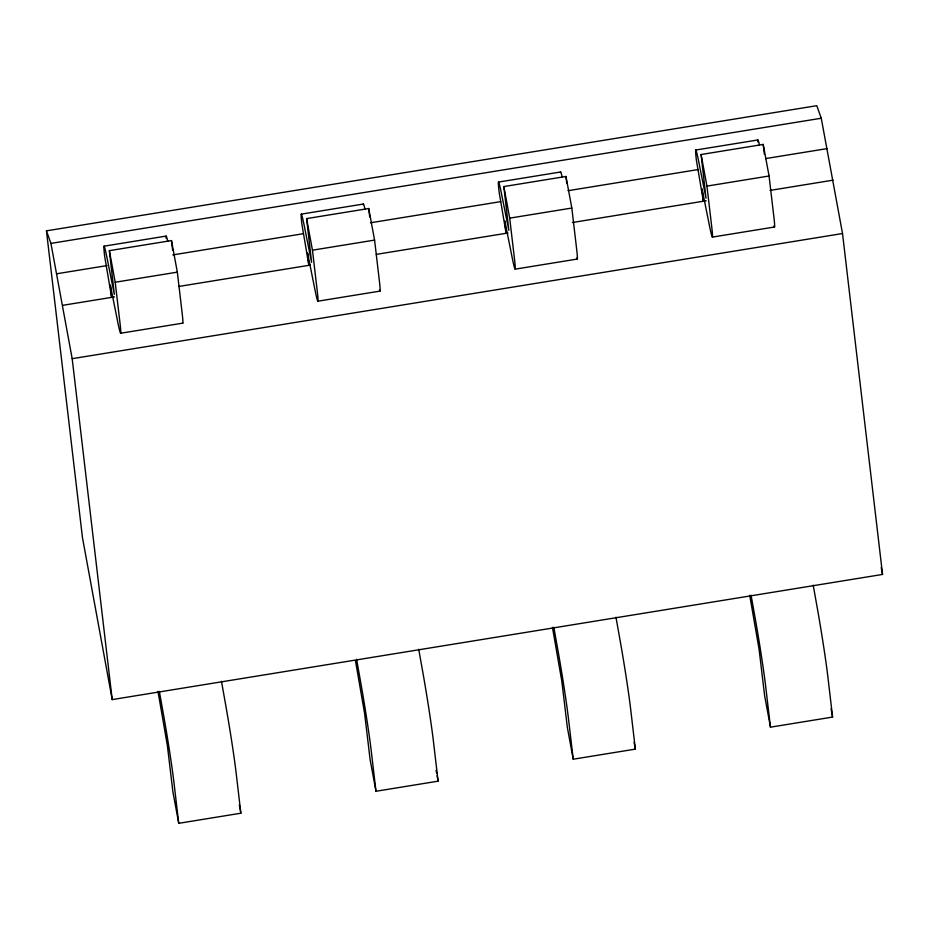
<?xml version="1.0" encoding="UTF-8"?>
<svg xmlns="http://www.w3.org/2000/svg" width="929" height="929" viewBox="0 0 929 929"><rect width="100%" height="100%" fill="white"/><g stroke="black" fill="none" stroke-linecap="round" stroke-linejoin="round"><path stroke-width="1.39" d="M46.45 230.845L816.788 105.685L821.259 118.238L842.522 233.527L882.55 574.436L112.212 699.595L82.472 537.694L46.45 230.845L50.921 243.398L72.183 358.687L112.212 699.595M50.921 243.398L821.259 118.238M103.978 246.185L166.094 236.094M301.217 214.134L363.344 204.043M498.467 182.084L560.582 171.993M695.705 150.045L757.832 139.954M109.355 250.656L115.208 282.242L120.004 323.095A55.101 1.73 80.8 0 1 116.775 317.137L110.319 285.006L111.631 297.385L104.663 256.323A55.101 1.73 80.8 0 1 107.892 262.28L114.348 294.412L109.355 250.656L171.482 240.565L177.334 272.139L182.13 313.003A55.101 1.73 80.8 0 1 182.583 322.978M306.605 218.605L312.458 250.191L317.253 291.044A55.101 1.73 80.8 0 1 314.025 285.087L307.557 252.967L308.869 265.334L301.902 224.272A55.101 1.73 80.8 0 1 305.13 230.241L311.598 262.361L306.605 218.605L368.72 208.514L374.584 240.1L379.38 280.953A55.101 1.73 80.8 0 1 379.473 290.011M503.843 186.566L509.696 218.141L514.492 259.005A55.101 1.73 80.8 0 1 511.264 253.036L504.807 220.916L506.108 233.284L499.152 192.233A55.101 1.73 80.8 0 1 502.38 198.191L508.837 230.311L503.843 186.566L565.97 176.464L571.823 208.05L576.619 248.902A55.101 1.73 80.8 0 1 576.723 257.972M701.093 154.516L706.946 186.102L711.742 226.955A55.101 1.73 80.8 0 1 708.513 220.997L702.045 188.866L703.358 201.245L696.39 160.183A55.101 1.73 80.8 0 1 699.618 166.14L706.017 198.225L701.093 154.516L763.208 144.425L769.061 175.999L773.869 216.863A55.101 1.73 80.8 0 1 773.962 225.921M56.855 273.753L106.963 265.601M172.829 254.906L303.133 233.736M370.427 222.797L500.719 201.628M568.025 190.7L698.318 169.531M765.612 158.592L827.182 148.594M115.208 282.242L177.334 272.139M312.458 250.191L374.584 240.1M509.696 218.141L571.823 208.05M706.946 186.102L769.061 175.999M62.707 305.327L114.453 296.92M178.682 286.48L310.414 265.079M376.28 254.383L508.012 232.982M572.438 222.507L706.179 200.78M770.036 190.41L833.046 180.168M120.689 333.232L182.816 323.141M317.939 301.182L380.066 291.091M515.177 269.143L577.304 259.052M712.427 237.092L774.554 227.001M72.183 358.687L842.522 233.527M157.965 691.443A55.101 1.73 80.8 0 0 158.894 696.645L167.348 745.395L172.887 791.729L178.74 823.315L240.866 813.212L236.071 772.359A55.101 1.73 80.8 0 0 225.492 703.857L221.474 681.305M355.447 660.716A55.101 1.73 80.8 0 0 356.132 664.607L364.598 713.344L370.125 759.678L375.978 791.264L438.105 781.173L433.309 740.308A55.101 1.73 80.8 0 0 422.741 671.818L418.712 649.255M552.453 627.342A55.101 1.73 80.8 0 0 553.37 632.556L561.836 681.305L567.375 727.639L573.228 759.214L635.355 749.122L630.559 708.27A55.101 1.73 80.8 0 0 619.98 639.767L615.962 617.204M749.703 595.303A55.101 1.73 80.8 0 0 750.62 600.506L759.086 649.255L764.613 695.589L770.466 727.175L832.593 717.072L827.797 676.219A55.101 1.73 80.8 0 0 817.23 607.717L813.2 585.165M881.203 567.538L882.55 574.436M831.072 708.839L832.593 717.072M634.077 742.259L635.355 749.122M436.073 770.187L436.584 772.928M437.094 775.68L438.105 781.173M239.334 804.978L240.866 813.212M751.073 595.257L755.103 617.82A55.101 1.73 80.8 0 1 765.67 686.31L770.466 727.175M553.835 627.307L557.853 649.859A55.101 1.73 80.8 0 1 568.432 718.361L573.228 759.214M356.597 659.346L360.615 681.909A55.101 1.73 80.8 0 1 371.182 750.411L375.978 791.264M159.347 691.397L163.376 713.948A55.101 1.73 80.8 0 1 173.944 782.45L178.74 823.315M763.208 144.425L764.37 154.272M565.97 176.464L566.795 183.501M368.72 208.514L369.719 216.956M171.482 240.565L172.643 250.412M166.001 238.01A55.101 1.73 80.8 0 1 167.719 241.18M363.227 204.624A55.101 1.73 80.8 0 1 364.969 209.141M560.477 172.585A55.101 1.73 80.8 0 1 562.208 177.091M757.739 141.87A55.101 1.73 80.8 0 1 759.457 145.04"/></g></svg>
